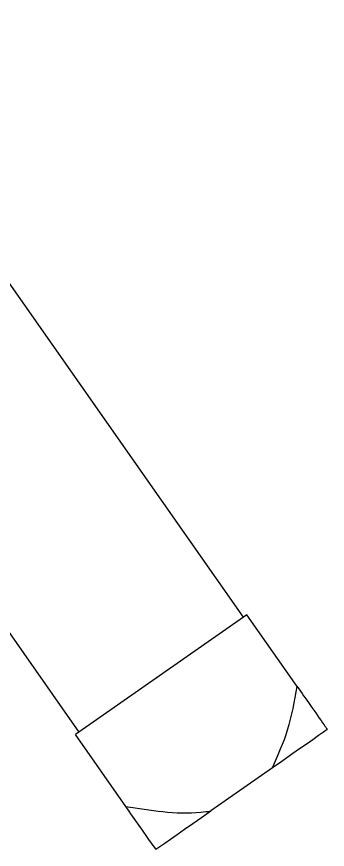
# Model space of a CAD drawing. Extents: x 7 to 113, y 1 to 87.
# Drawn here: x 18.229 to 18.971, y 47.204 to 49.196 of the extents above; entities that cross this region are included whole.
import ezdxf

# ---------------------------------------------------------------- set-up
doc = ezdxf.new("R2010")
doc.units = 0
doc.header["$MEASUREMENT"] = 0
doc.layers.add('OBJECT', color=7, linetype='CONTINUOUS')

msp = doc.modelspace()

# ---------------------------------------------------------------- linework, layer by layer
at = {"layer": 'OBJECT'}
for p, q in [((18.771, 47.7592), (17.7649, 49.196)), ((17.3717, 48.9207), (18.3778, 47.4839)), ((18.7792, 47.765), (18.3696, 47.4782)), ((18.8994, 47.5933), (18.7792, 47.765)), ((18.4898, 47.3065), (18.3696, 47.4782)), ((18.8403, 47.3988), (18.6928, 47.2955))]:
    msp.add_line(p, q, dxfattribs=at)
at = {"layer": 'OBJECT', "flags": 128}
for points in [[(18.9713, 47.4905), (18.962, 47.484), (18.9503, 47.4758), (18.9364, 47.4661), (18.9204, 47.4549), (18.9026, 47.4424), (18.8832, 47.4288), (18.8623, 47.4142), (18.8403, 47.3988)], [(18.5617, 47.2038), (18.5711, 47.2103), (18.5828, 47.2185), (18.5967, 47.2282), (18.6126, 47.2394), (18.6304, 47.2518), (18.6499, 47.2655), (18.6707, 47.2801), (18.6928, 47.2955)]]:
    msp.add_lwpolyline(points, dxfattribs=at)
at = {"layer": 'OBJECT'}
for points, knots in [([(18.8403, 47.3988), (18.8536, 47.4288), (18.8812, 47.4912), (18.8932, 47.5584), (18.8994, 47.5933)], [0, 0, 0, 0, 0.480505, 1, 1, 1, 1]), ([(18.8994, 47.5933), (18.9096, 47.5786), (18.9331, 47.5451), (18.9576, 47.5101), (18.9689, 47.4941), (18.9713, 47.4905)], [0, 0, 0, 0, 0.37695, 0.863751, 1, 1, 1, 1]), ([(18.4898, 47.3065), (18.5192, 47.3017), (18.5785, 47.2921), (18.647, 47.2894), (18.6849, 47.2944), (18.6928, 47.2955)], [0, 0, 0, 0, 0.438722, 0.883113, 1, 1, 1, 1]), ([(18.5617, 47.2038), (18.5579, 47.2092), (18.5468, 47.2251), (18.5223, 47.2601), (18.5007, 47.291), (18.4898, 47.3065)], [0, 0, 0, 0, 0.205667, 0.600108, 1, 1, 1, 1])]:
    msp.add_open_spline(points, degree=3, knots=knots, dxfattribs=at)

doc.saveas('drawing.dxf')
